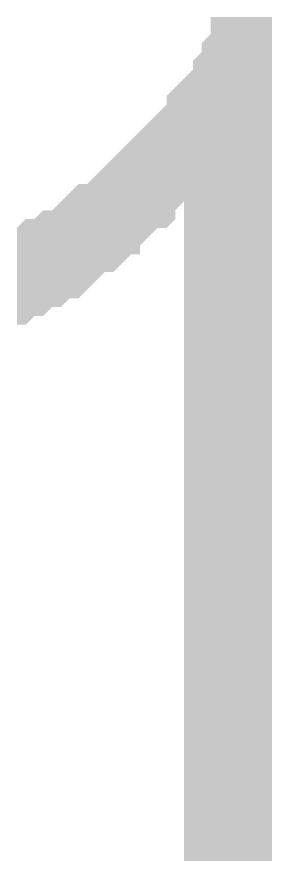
# Model space of a CAD drawing. Header units: millimetres. Extents: x 827 to 546581, y 88 to 2717140.
# Drawn here: x 546570 to 546571.227, y 2716400.945 to 2716405.01 of the extents above; entities that cross this region are included whole.
import ezdxf

# ---------------------------------------------------------------- set-up
doc = ezdxf.new("R2010")
doc.units = ezdxf.units.MM
doc.header["$MEASUREMENT"] = 0
doc.layers.add('PDF_TK', color=7, linetype='CONTINUOUS')

msp = doc.modelspace()

# ---------------------------------------------------------------- hatches: boundary and pattern name
at = {"layer": 'PDF_TK', "transparency": 33554559}
msp.add_hatch(color=256, dxfattribs=at).paths.add_polyline_path([(546571.2273, 2716400.9454), (546570.8039, 2716400.9454), (546570.8039, 2716404.1205), (546570.7616, 2716404.0781), (546570.7616, 2716404.0358), (546570.7193, 2716403.9935), (546570.6769, 2716403.9935), (546570.6346, 2716403.9511), (546570.5923, 2716403.9088), (546570.5923, 2716403.8665), (546570.5499, 2716403.8665), (546570.5076, 2716403.8241), (546570.4653, 2716403.7818), (546570.4229, 2716403.7818), (546570.3806, 2716403.7395), (546570.3383, 2716403.6971), (546570.2959, 2716403.6548), (546570.2536, 2716403.6548), (546570.2113, 2716403.6125), (546570.1689, 2716403.6125), (546570.1266, 2716403.5701), (546570.0843, 2716403.5701), (546570.0419, 2716403.5278), (546570.0419, 2716403.5278), (546569.9996, 2716403.5278), (546569.9996, 2716403.9935), (546570.0419, 2716404.0358), (546570.0843, 2716404.0358), (546570.1266, 2716404.0781), (546570.1689, 2716404.0781), (546570.2113, 2716404.1205), (546570.2536, 2716404.1628), (546570.2959, 2716404.2051), (546570.3383, 2716404.2051), (546570.3806, 2716404.2475), (546570.4229, 2716404.2898), (546570.4229, 2716404.2898), (546570.4653, 2716404.3322), (546570.5076, 2716404.3745), (546570.5499, 2716404.4168), (546570.5923, 2716404.4592), (546570.5923, 2716404.4592), (546570.6346, 2716404.5015), (546570.6769, 2716404.5438), (546570.7193, 2716404.5862), (546570.7193, 2716404.6285), (546570.7616, 2716404.6708), (546570.8039, 2716404.7132), (546570.8463, 2716404.7555), (546570.8463, 2716404.7978), (546570.8886, 2716404.8402), (546570.8886, 2716404.8825), (546570.931, 2716404.9248), (546570.931, 2716404.9672), (546570.931, 2716405.0095), (546571.2273, 2716405.0095)])

doc.saveas('drawing.dxf')
